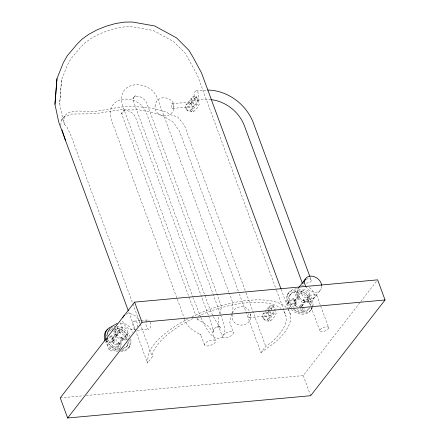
<?xml version="1.0" encoding="UTF-8"?>
<svg xmlns="http://www.w3.org/2000/svg" width="440" height="440" viewBox="0 0 440 440"><rect width="100%" height="100%" fill="white"/><g stroke="black" fill="none" stroke-linecap="round" stroke-linejoin="round"><path stroke-width="0.33" stroke-dasharray="2.2 1.65" d="M60.781 125.455L61.248 120.274L67.155 113.273C72.193 111.749 77.187 110.27 82.561 111.38L96.47 111.177L112.172 108.663C120.175 106.447 128.337 106.519 136.526 106.81C146.652 107.047 156.794 108.669 166.392 112.118L170.549 114.747L177.606 116.82L184.344 125.136L245.817 292.215M64.18 116.496L63.833 121.523L64.62 124.46L66.957 126.968L70.934 135.537L132.644 303.259M64.62 124.46L63.228 120.676L59.669 103.906L61.54 79.91L67.452 64.988L71.115 58.515L80.223 47.702L84.898 42.933L91.333 38.297L99.094 34.111L107.657 30.663L116.43 28.182L124.817 26.84L132.248 26.73L153.131 30.448L173.58 41.569L185.268 53.262L197.236 74.817L276.221 289.504M61.54 79.91L59.669 103.906M193.045 318.472A70.912 28.958 -20.2 0 0 152.603 353.639L152.345 356.807L147.527 363.006L148.209 354.618A75.609 30.872 -20.2 0 1 187.841 318.879M117.376 326.992L117.519 329.549L118.74 331.375L120.714 332.013L122.095 331.287L122.573 329.62L122.166 327.409L120.533 323.345L119.84 322.597M232.21 314.364C230.197 329.752 254.639 327.894 250.311 312.972M310.057 277.046L311.245 280.269L310.943 281.639L309.386 282.661L305.228 283.267M319.82 330.726L307.665 297.688L307.967 296.318L309.524 295.295L316.536 294.652L328.691 327.69A4.697 1.92 -20.2 0 1 322.394 331.601A4.697 1.92 -20.2 0 1 321.679 328.334A4.697 1.92 -20.2 0 1 328.691 327.69M218.845 317.168L218.163 321.909L218.488 325.694L222.261 336.617M219.731 313.918L221.172 308.484L221.216 306.036L217.019 294.124M231.787 313.863L230.071 320.188L229.9 322.641L233.354 332.822A5.869 2.398 -20.2 0 1 225.484 337.711A5.869 2.398 -20.2 0 1 224.587 333.625A5.869 2.398 -20.2 0 1 233.354 332.822M231.963 313.214C234.465 306.449 231.924 299.239 229.108 293.029M137.247 326.942L137.621 325.683L137.395 323.329L136.142 321.662L134.327 321.118L132.974 321.8L132.468 323.51L134.447 329.857M232.513 313.385C234.201 305.998 245.218 304.326 249.167 310.739M316.536 294.652C315.282 296.89 313.154 298.892 310.552 299.415L308.682 299.019L307.665 297.688M196.246 96.399L194.255 99.918L190.663 103.582L188.254 103.802A4.697 3.586 37.8 0 0 185.686 108.196A4.697 3.586 37.8 0 0 191.219 111.848L193.628 111.628L197.214 107.965L199.205 104.445L196.246 96.399L193.837 96.624L188.254 103.802M271.227 309.117L273.213 305.602L270.804 305.822L268.015 309.414M273.213 305.602L276.172 313.649L274.186 317.163L270.595 320.826L268.186 321.052A4.697 3.586 37.8 0 1 262.658 317.4A4.697 3.586 37.8 0 1 265.227 313.005L266.024 311.977M185.823 105.243L191.406 98.065M186.852 107.734L194.288 98.159M190.762 110.314L198.198 100.738M191.219 111.848L196.796 104.671L199.205 104.445M106.849 339.543L107.778 338.344M112.547 329.797L114.769 335.83L116.793 335.649L114.571 329.61L115.192 328.812M111.029 336.727L111.958 335.527L112.827 337.882L111.898 339.075L111.029 336.727L105.952 340.142M112.371 338.245L119.807 328.669M114.769 335.83L115.698 334.637L117.722 334.45L115.5 328.416L117.189 328.477A11.743 8.965 37.8 0 1 126.962 334.934L127.765 336.512L126.836 337.706L120.758 338.267L121.501 340.274L127.573 339.719M111.898 339.075L112.926 338.982L113.856 337.788L114.593 339.796L113.663 340.995L112.635 341.088L113.504 343.442L114.433 342.243L113.564 339.895L114.593 339.796M112.635 341.088L113.564 339.895M116.793 335.649L117.722 334.45M120.758 338.267L121.688 337.068L127.765 336.512M120.219 348.43L119.092 348.387A11.743 8.965 37.8 0 1 109.318 341.935L108.521 340.357L107.591 341.55L108.389 343.129A11.743 8.965 37.8 0 0 118.162 349.586L119.851 349.646L117.629 343.613L118.558 342.414L120.582 342.232L122.139 346.456M121.501 340.274L122.43 339.081L127.826 338.586M117.629 343.613L119.653 343.425L120.582 342.232M120.192 343.409L127.628 333.834M126.99 346.088L127.919 344.889M128.942 347.375L129.871 346.181M262.796 314.446L264.787 311.877M265.188 311.366L268.373 307.263M263.824 316.932L269.192 310.019M269.605 309.485L271.26 307.357M267.735 319.517L275.171 309.942M287.496 294.399L288.425 293.2M268.186 321.052L273.763 313.868L276.172 313.649M289.449 295.686L290.378 294.492M294.564 292.309L295.493 291.115L297.715 297.149L296.786 298.348L294.564 292.309L293.034 292.666A11.743 8.965 37.8 0 0 288.492 300.438L288.866 302.055L289.795 300.856L289.421 299.239A11.743 8.965 37.8 0 1 293.964 291.473L295.493 291.115M294.844 300.394L295.873 300.3L296.61 302.313L295.581 302.407L296.45 304.755L295.52 305.954L287.078 303.259L288.007 302.06L293.975 298.04L294.844 300.394L293.915 301.593L293.046 299.239L293.975 298.04M296.786 298.348L298.81 298.161L296.588 292.127L297.517 290.928L299.206 290.989A11.743 8.965 37.8 0 1 308.979 297.445L309.782 299.024L308.853 300.223L302.775 300.779L303.512 302.791L309.59 302.231L310.519 301.037L310.899 302.654A11.743 8.965 37.8 0 1 310.777 305.173M294.388 300.757L301.824 291.181M293.915 301.593L294.943 301.499L295.873 300.3M298.81 298.161L299.739 296.962L297.517 290.928M295.52 305.954L294.652 303.6L295.581 302.407M294.652 303.6L295.68 303.507L296.61 302.313M239.344 293.904L260.942 352.605L265.755 346.407L270.754 342.804A70.912 28.958 -20.2 0 0 282.997 310.305M302.775 300.779L303.705 299.58L309.782 299.024M300.311 307.94L299.645 306.125L300.575 304.931L302.599 304.744L303.27 306.554M303.512 302.791L304.447 301.593L310.519 301.037M299.645 306.125L301.67 305.943L302.599 304.744M302.209 305.921L309.645 296.346M293.689 309.194A11.743 8.965 37.8 0 0 300.179 312.098L301.868 312.164L302.797 310.965L301.906 308.55M313.555 298.93L320.991 289.355M303.892 311.977L304.821 310.777L306.35 310.42A11.743 8.965 37.8 0 0 309.936 307.401L309.007 308.6A11.743 8.965 37.8 0 1 305.421 311.619L303.892 311.977L301.67 305.943M310.959 309.887L311.889 308.693M86.262 395.5L303.276 375.595L360.415 302.027M360.833 301.488L376.8 280.929M61.248 120.274L64.812 116.287L67.43 115.841L71.005 114.076L94.463 113.768L124.372 109.181L130.422 110.066L137.72 109.604L150.931 112.046L163.339 116.05L173.377 122.265L179.531 131.335L238.392 291.324M265.227 313.005L267.636 312.785L268.983 311.41M304.689 280.522L306.075 279.367M260.942 352.605L274.186 343.062A75.609 30.872 -20.2 0 0 288.134 309.507M106.436 339.245L111.958 335.527M287.078 303.259L293.046 299.239M306.174 279.307L308.352 278.537L310.228 278.938L311.245 280.269M120.714 332.013L118.288 333.014L119.609 332.299L117.447 334.125L115.621 337.948L115.984 336.523L116.105 341.325L118.074 347.006A4.697 1.92 -20.2 0 1 111.776 350.916A4.697 1.92 -20.2 0 1 111.056 347.65A4.697 1.92 -20.2 0 1 118.074 347.006M112.965 328.719L111.947 328.961A11.743 8.965 37.8 0 0 109.874 330.187M297.715 297.149L299.739 296.962M122.804 348.266L124.333 347.908A11.743 8.965 37.8 0 0 128.882 340.137M121.875 349.465L123.404 349.102A11.743 8.965 37.8 0 0 127.952 341.336M196.07 90.882L206.96 90.057M196.774 100.243A4.697 2.349 84.8 0 0 198.281 93.165A4.697 2.349 84.8 0 0 194.211 93.275A4.697 2.349 84.8 0 0 196.774 100.243L204.76 99.512L210.062 99.539M172.128 103.752L192.352 101.893M172.48 108.433A2.349 1.171 84.8 0 0 173.234 104.896A2.349 1.171 84.8 0 0 171.193 104.946A2.349 1.171 84.8 0 0 172.48 108.433L192.704 106.574A2.349 1.171 84.8 0 0 193.457 103.037A2.349 1.171 84.8 0 0 191.422 103.092A2.349 1.171 84.8 0 0 192.704 106.574M134.327 321.118L140.481 320.557M141.163 320.491L148.005 319.864M249.447 317.631L269.671 315.777M137.082 330.291L148.709 329.225M112.827 337.882L113.856 337.788M60.253 397.887L83.523 395.752M302.957 283.454L304.634 283.327M296.588 292.127L298.276 292.188A11.743 8.965 37.8 0 1 308.05 298.645L308.853 300.223M302.797 310.965L301.109 310.904A11.743 8.965 37.8 0 1 296.131 309.04M114.571 329.61L116.259 329.675A11.743 8.965 37.8 0 1 126.033 336.127L126.836 337.706M121.523 350.46L122.579 350.504A14.091 10.764 37.8 0 0 130.29 337.32M120.588 351.659L121.649 351.698A14.091 10.764 37.8 0 0 129.762 339.779M288.007 302.06L296.45 304.755M106.623 339.752L114.433 342.243M105.694 340.945L113.504 343.442M196.785 318.01L198.154 319.875L197.148 318.951L198.429 319.918C203.973 322.933 210.342 326.469 212.575 332.822L215.628 341.116A5.869 2.398 -20.2 0 1 207.757 346.005A5.869 2.398 -20.2 0 1 206.861 341.918A5.869 2.398 -20.2 0 1 215.628 341.116M213.373 316.58L217.096 323.213L220.907 328.125L218.719 326.48L219.896 327.261L216.953 326.97L217.635 326.799L214.935 328.064L213.263 330.528L213.549 329.379L213.411 332.189L212.382 326.574L208.456 315.524M303.705 299.58L304.447 301.593M295.68 303.507L294.943 301.499M121.688 337.068L122.43 339.081M113.663 340.995L112.926 338.982M212.751 315.392L209.006 306.675L133.65 101.871L133.117 99.572L133.21 97.647L132.764 99.429L133.347 97.878L134.398 96.635L135.839 95.777L134.261 96.635C139.414 94.913 145.046 98.588 146.861 103.439L216.782 293.48M200.712 317.229L193.232 297.759M200.97 317.796C204.738 325.264 208.181 333.916 215.771 338.305L218.708 338.602L222.646 337.024C227.909 330.297 222.673 321.42 220.556 314.474M303.49 307.159L304.821 310.777M300.575 304.931L301.686 307.945M300.536 308.539L301.868 312.164M281.149 289.311L288.019 307.978M288.255 308.622L290.389 314.418M276.463 290.147L285.951 315.937M303.276 375.595L310.673 395.714M190.663 103.582L193.628 111.628M267.636 312.785L270.595 320.826M246.059 292.859L265.755 346.407M228.872 292.386L157.746 99.072C150.728 78.573 115.698 79.569 122.347 105.094L192.995 297.11M220.319 313.825L146.591 113.432C139.574 92.934 104.544 93.929 111.194 119.46L177.1 298.595M208.214 314.881L135.707 117.799C133.887 112.948 128.26 109.274 123.107 110.996L124.685 110.138L123.244 110.996L122.194 112.239L121.611 113.795L122.051 112.013L121.963 113.933L122.496 116.232L195.976 315.937M204.534 344.911L201.355 336.314L199.826 334.092L200.827 335.022L199.546 334.048C193.27 330.902 186.505 326.491 184.69 319.215M177.342 299.239L184.454 318.571M132.886 303.908L140.003 323.257M140.239 323.906L152.345 356.807M128.777 312.043L135.185 329.461M135.427 330.105L147.527 363.006M119.653 343.425L120.989 347.05M114.142 330.413L115.698 334.637M118.558 342.414L120.78 348.452M109.197 350.042L106.937 343.448L106.486 339.636M309.59 302.231L309.969 303.848A11.743 8.965 37.8 0 1 309.947 305.762M192.137 316.729A75.609 30.872 -20.2 0 1 287.705 308.952M197.995 316.151A70.912 28.958 -20.2 0 1 281.132 308.561M273.763 313.868A4.697 3.586 37.8 0 1 268.757 311.245M268.235 310.216A4.697 3.586 37.8 0 1 270.804 305.822M196.796 104.671A4.697 3.586 37.8 0 1 191.263 101.019A4.697 3.586 37.8 0 1 193.837 96.624M271.832 309.815A2.349 1.793 37.8 0 1 272.217 306.68A2.349 1.793 37.8 0 1 275.363 308.99M269.929 311.394A2.349 1.171 84.8 0 1 270.512 314.919A2.349 1.171 84.8 0 1 268.708 314.963A2.349 1.171 84.8 0 1 268.757 311.427M249.981 313.616A2.349 1.171 84.8 0 1 250.228 316.927A2.349 1.171 84.8 0 1 248.567 316.965A2.349 1.171 84.8 0 1 248.314 313.659M119.284 350.377A14.091 10.764 37.8 0 1 106.194 340.07M113.702 326.365A14.091 10.764 37.8 0 1 114.994 326.315M116.996 326.486A14.091 10.764 37.8 0 1 129.861 336.276M117.794 351.478A14.091 10.764 37.8 0 1 105.49 341.786M110.336 328.059A14.091 10.764 37.8 0 1 114.064 327.509M116.628 327.784A14.091 10.764 37.8 0 1 128.678 336.952M109.412 331.023A11.743 8.965 37.8 0 1 111.018 330.154M294.14 307.61A11.743 8.965 37.8 0 1 291.335 304.447L290.532 302.868L289.603 304.068L290.406 305.641A11.743 8.965 37.8 0 0 291.885 307.538M312.769 306.581A14.091 10.764 37.8 0 1 304.596 313.016L301.301 312.895A14.091 10.764 37.8 0 1 293.222 309.177M291.434 307.511A14.091 10.764 37.8 0 1 295.983 288.855A14.091 10.764 37.8 0 1 312.901 306.014M311.971 307.214A14.091 10.764 37.8 0 1 303.666 314.209L300.372 314.089A14.091 10.764 37.8 0 1 291.363 309.568M290.505 308.709A14.091 10.764 37.8 0 1 294.415 290.114A14.091 10.764 37.8 0 1 312.136 306.036M297.555 307.01A4.697 3.586 37.8 0 1 294.245 301.037A4.697 3.586 37.8 0 1 300.449 300.471A4.697 3.586 37.8 0 1 301.604 306.636M150.216 322.152A4.697 2.349 84.8 0 1 148.863 329.214A4.697 2.349 84.8 0 1 146.053 322.8M146.146 322.256A4.697 2.349 84.8 0 1 149.226 320.463M136.109 329.257A9.394 7.172 37.8 0 1 122.562 320.309M126.198 314.094A9.394 7.172 37.8 0 1 139.744 323.043M128.673 338.833A9.394 7.172 37.8 0 1 115.126 329.885M120.758 323.208A9.394 7.172 37.8 0 1 132.308 332.618M321.794 286.242A9.394 7.172 37.8 0 1 315.777 292.259A9.394 7.172 37.8 0 1 306.114 286.99M309.37 287.551A9.394 7.172 37.8 0 1 313.209 299.453A9.394 7.172 37.8 0 1 300.795 298.991A9.394 7.172 37.8 0 1 299.123 287.166M301.411 285.973A9.394 7.172 37.8 0 1 304.97 285.802M155.243 105.166C152.647 116.793 172.046 120.422 173.696 108.455C176.292 96.828 156.893 93.192 155.243 105.166M186.78 109.208A2.349 1.793 37.8 0 0 190.46 110.671A2.349 1.793 37.8 0 0 189.178 107.189A2.349 1.793 37.8 0 0 186.78 109.208M194.216 99.633A2.349 1.793 37.8 0 0 197.896 101.096A2.349 1.793 37.8 0 0 196.614 97.614A2.349 1.793 37.8 0 0 194.216 99.633M263.753 318.411A2.349 1.793 37.8 0 0 267.432 319.875A2.349 1.793 37.8 0 0 266.151 316.388A2.349 1.793 37.8 0 0 263.753 318.411M119.669 331.623A4.697 3.586 37.8 0 0 127.023 334.548A4.697 3.586 37.8 0 0 124.46 327.58A4.697 3.586 37.8 0 0 119.669 331.623M112.233 341.198A4.697 3.586 37.8 0 0 119.587 344.124A4.697 3.586 37.8 0 0 117.024 337.156A4.697 3.586 37.8 0 0 112.233 341.198M301.686 294.135A4.697 3.586 37.8 0 0 309.04 297.061A4.697 3.586 37.8 0 0 306.477 290.098A4.697 3.586 37.8 0 0 301.686 294.135"/><path stroke-width="0.66" d="M128.304 310.756L58.691 121.93L54.956 104.335L56.958 78.738L63.261 62.821L67.172 55.908L76.89 44.38L81.873 39.287L88.743 34.342L97.02 29.876L106.156 26.197L115.511 23.546L124.46 22.116L132.391 22L154.666 25.966L176.479 37.835L188.947 50.309L192.973 57.101L201.575 73.035L280.913 288.668M56.958 78.738L54.956 104.335M106.75 335.984L107.778 332.239L110.149 328.18M134.618 302.137L60.253 397.887L67.65 418L310.673 395.714L385.044 299.965L377.641 279.846L134.618 302.137L142.021 322.25L67.65 418M298.738 287.534L305.349 279.026M304.227 280.913L302.368 283.305L244.371 125.664C239.036 111.76 225.577 101.151 210.722 99.6M111.815 326.519L117.222 323.367M142.021 322.25L385.044 299.965M207.625 90.041C227.431 90.326 246.037 104.076 253.16 122.397L309.82 276.403M65.45 140.305L62.018 129.883M105.991 339.548A14.091 10.764 37.8 0 1 111.854 326.689M105.061 340.742A14.091 10.764 37.8 0 1 107.288 329.736M122.821 317.669A9.394 7.172 37.8 0 1 124.542 315.079M305.805 286.49A9.394 7.172 37.8 0 1 310.475 276.122A9.394 7.172 37.8 0 1 321.761 285.555"/></g></svg>
